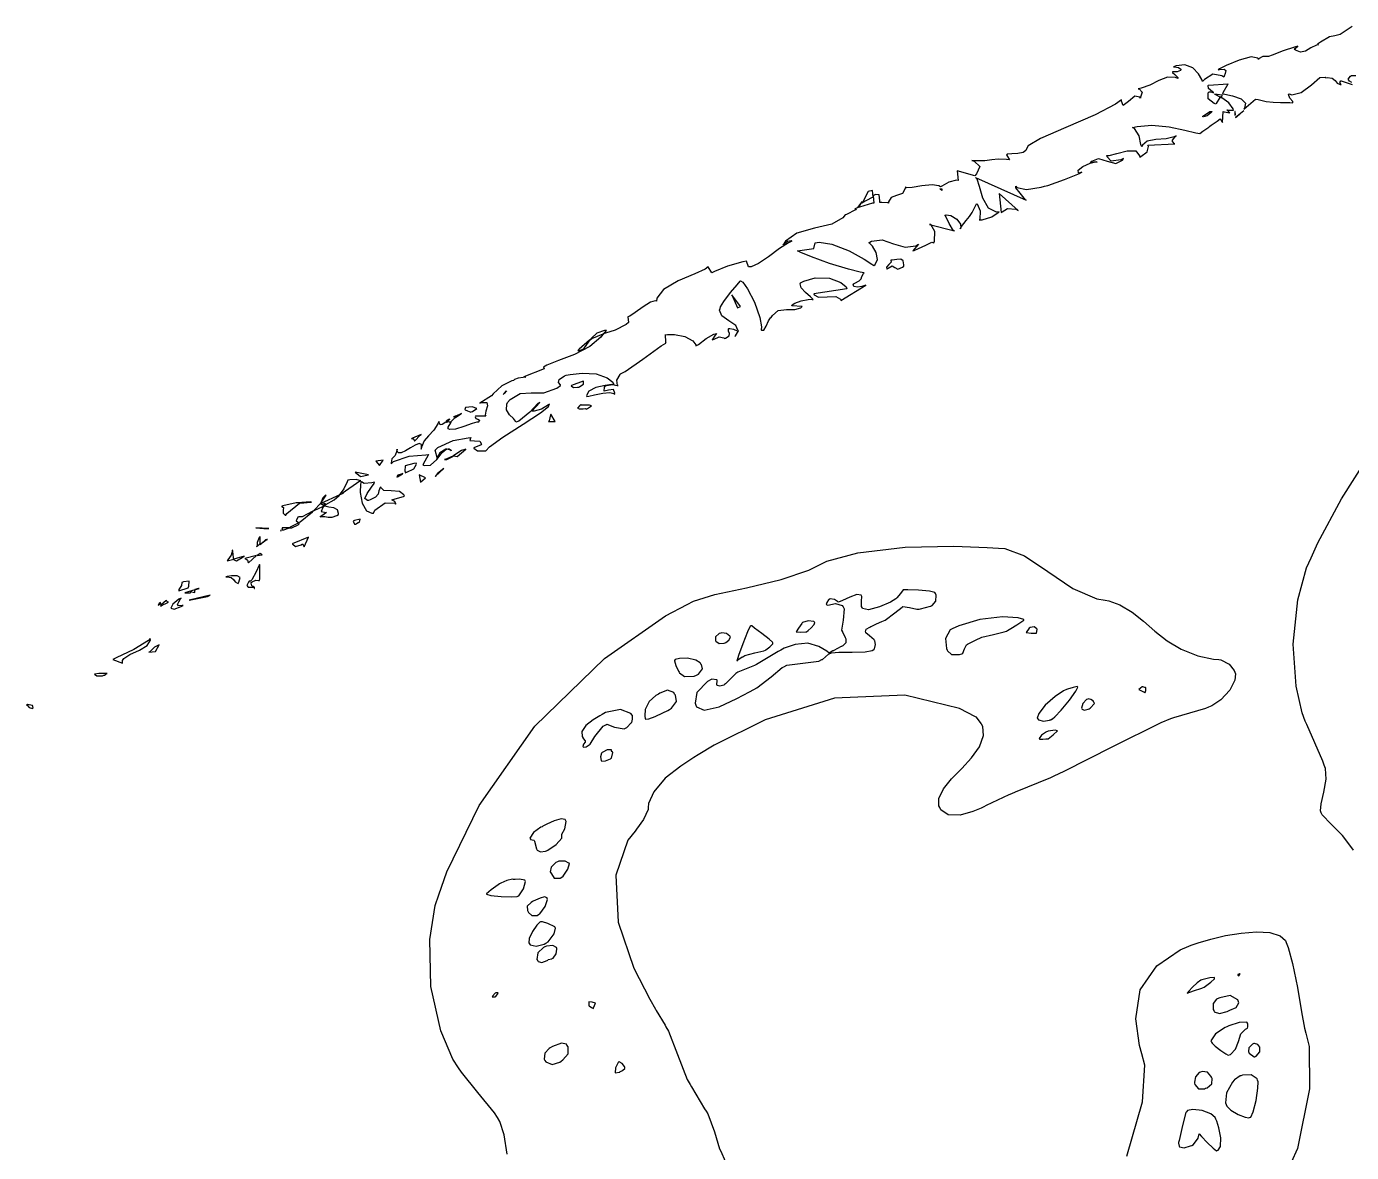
# Model space of a CAD drawing. Extents: x 51 to 306, y 22 to 311.
# Drawn here: x 51 to 114.8, y 246.1 to 300.3 of the extents above; entities that cross this region are included whole.
import ezdxf

# ---------------------------------------------------------------- set-up
doc = ezdxf.new("R2010")
doc.units = 0
doc.header["$MEASUREMENT"] = 0

msp = doc.modelspace()

# ---------------------------------------------------------------- linework, layer by layer
at = {"color": 7}
for points in [[(114.865, 300.284), (114.73, 300.181), (114.297, 299.905), (114.035, 299.835), (113.772, 299.78), (113.339, 299.533), (113.206, 299.438), (113.242, 299.402), (113.149, 299.38), (112.885, 299.256), (112.619, 299.099), (112.372, 299.041), (112.138, 299.14), (112.077, 299.192), (112.254, 299.332), (112.086, 299.288), (111.548, 299.113), (111.009, 298.9), (110.842, 298.839), (110.815, 298.848), (110.568, 298.835), (110.357, 298.733), (110.349, 298.697), (110.326, 298.753), (110.01, 298.818), (109.418, 298.662), (108.806, 298.4), (108.479, 298.239), (108.409, 298.203), (108.479, 298.221), (108.7, 298.238), (108.788, 298.159), (108.756, 298.015), (108.705, 297.893), (108.692, 297.851), (108.585, 297.913), (108.152, 297.983), (107.756, 297.736), (107.667, 297.638), (107.621, 297.732), (107.466, 298.002), (107.199, 298.297), (106.813, 298.438), (106.386, 298.391), (106.256, 298.344), (106.3, 298.336), (106.511, 298.313), (106.613, 298.224), (106.609, 298.203), (106.601, 298.169), (106.441, 298.097), (106.276, 298.097), (106.222, 298.097), (106.215, 298.074), (106.331, 297.966), (106.469, 297.827), (106.469, 297.78), (106.353, 297.823), (105.967, 297.842), (105.555, 297.692), (105.122, 297.463), (104.705, 297.309), (104.563, 297.285), (104.612, 297.282), (104.747, 297.123), (104.677, 296.881), (104.669, 296.827), (104.644, 296.875), (104.4, 296.93), (104.09, 296.674), (103.841, 296.475), (103.75, 296.688), (103.753, 296.756), (103.463, 296.539), (102.485, 296.026), (101.075, 295.425), (99.8569, 294.892), (99.2657, 294.532), (99.1665, 294.357), (99.1553, 294.316), (99.0258, 294.215), (98.7683, 294.168), (98.4705, 294.155), (98.2719, 294.134), (98.2126, 294.11), (98.3548, 293.864), (98.2197, 293.879), (97.8147, 293.894), (97.5071, 293.86), (97.1723, 293.82), (96.708, 293.82), (96.5549, 293.828), (96.6583, 293.8), (96.9299, 293.551), (96.7673, 293.186), (96.6971, 293.088), (95.8494, 293.335), (95.8854, 292.876), (95.8053, 292.886), (95.4345, 292.797), (95.0997, 292.603), (95.0376, 292.559), (94.9593, 292.618), (94.634, 292.669), (94.138, 292.613), (93.6681, 292.53), (93.406, 292.522), (93.3457, 292.559), (93.3415, 292.48), (93.2035, 292.25), (92.9252, 292.144), (92.6553, 292.053), (92.534, 291.851), (92.534, 291.783), (92.498, 291.793), (92.2073, 291.817), (92.111, 291.817), (92.1191, 291.889), (92.0792, 292.18), (91.8905, 292.199), (91.8626, 292.17), (91.845, 292.17), (91.8009, 292.146), (91.7924, 292.136), (91.8284, 291.783), (91.7568, 291.775), (91.131, 291.589), (91.0869, 291.571), (91.1035, 291.589), (91.2537, 291.827), (91.2633, 291.853), (91.2357, 291.827), (91.0332, 291.563), (91.0167, 291.535), (90.9891, 291.535), (90.9299, 291.501), (90.9105, 291.501), (90.9271, 291.501), (90.9669, 291.501), (90.9807, 291.501), (90.9451, 291.466), (90.5136, 291.228), (90.4515, 291.218), (90.3386, 291.069), (89.7985, 290.774), (88.9649, 290.575), (88.1242, 290.336), (87.5661, 289.947), (87.4529, 289.771), (87.4794, 289.807), (87.6653, 289.953), (87.8498, 289.975), (87.8777, 289.947), (87.7217, 289.877), (87.2836, 289.597), (86.7558, 289.199), (86.2693, 288.867), (85.9151, 288.72), (85.7952, 288.713), (85.689, 288.995), (85.5211, 288.951), (84.781, 288.74), (84.1456, 288.494), (84.0313, 288.432), (83.8549, 288.713), (83.7089, 288.609), (83.21, 288.385), (82.4039, 288.043), (81.697, 287.623), (81.3675, 287.205), (81.3513, 287.055), (81.2945, 287.08), (81.0659, 287.019), (80.7145, 286.792), (80.3381, 286.511), (80.071, 286.345), (79.9744, 286.315), (80.0104, 286.033), (79.8946, 285.944), (79.3694, 285.663), (78.898, 285.521), (78.8098, 285.503), (78.6776, 285.324), (78.154, 284.878), (77.403, 284.493), (76.6315, 284.209), (76.0843, 283.98), (75.9174, 283.88), (75.9534, 283.81), (74.9653, 283.421), (74.9914, 283.417), (75.0715, 283.395), (74.9434, 283.387), (74.7021, 283.352), (74.5172, 283.285), (74.4721, 283.245), (74.3839, 283.228), (73.9151, 282.981), (73.484, 282.593), (73.4138, 282.505), (72.8486, 282.152), (72.9273, 282.175), (73.1848, 282.182), (73.2137, 282.02), (73.1312, 281.766), (73.1061, 281.566), (73.1312, 281.517), (72.6362, 281.517), (72.6295, 281.496), (72.6585, 281.413), (72.759, 281.376), (72.8349, 281.339), (72.7975, 281.255), (72.7784, 281.234), (72.7012, 281.234), (72.4726, 281.165), (72.081, 281.023), (71.676, 280.907), (71.4072, 280.89), (71.3313, 280.917), (71.3313, 280.997), (71.4456, 281.208), (71.4735, 281.234), (71.4735, 281.234), (71.4735, 281.234), (71.4735, 281.234), (71.4735, 281.27), (71.4735, 281.27), (71.4456, 281.244), (71.4375, 281.234), (71.3934, 281.234), (71.2943, 281.27), (71.2611, 281.27), (71.2061, 281.23), (71.0311, 281.121), (70.9344, 281.112), (70.9027, 281.182), (70.8851, 281.252), (70.8723, 281.27), (70.8297, 281.158), (70.6356, 280.847), (70.3834, 280.586), (70.1629, 280.333), (70.0416, 280.034), (70.0264, 279.929), (70.0387, 279.983), (70.0345, 280.154), (69.9287, 280.202), (69.741, 280.132), (69.5096, 279.995), (69.2697, 279.852), (69.0591, 279.756), (68.9102, 279.764), (68.859, 279.889), (68.8619, 279.929), (68.8439, 279.852), (68.7627, 279.626), (68.6816, 279.538), (68.6181, 279.469), (68.5835, 279.286), (68.5793, 279.224), (68.694, 279.339), (69.4517, 279.6), (70.2469, 279.666), (70.3792, 279.683), (70.0966, 279.188), (70.0966, 279.188), (70.1696, 279.148), (70.473, 279.171), (70.776, 279.44), (71.0392, 279.769), (71.2322, 279.929), (71.2971, 279.929), (71.2047, 279.929), (70.9291, 279.754), (70.7842, 279.506), (70.8021, 279.47), (70.696, 279.893), (70.8283, 280.017), (71.5603, 280.354), (72.2933, 280.476), (72.4256, 280.494), (72.4006, 280.471), (72.3731, 280.351), (72.5921, 280.345), (72.8514, 280.326), (72.9297, 280.179), (72.9188, 280.142), (72.566, 279.999), (72.5593, 279.979), (72.7287, 279.85), (73.0306, 279.859), (73.1312, 279.859), (73.3157, 280.045), (73.9567, 280.515), (74.9293, 281.134), (75.77, 281.681), (76.1559, 281.994), (76.2, 282.116), (76.164, 282.064), (75.8155, 281.861), (75.4683, 281.763), (75.354, 281.763), (75.741, 282.186), (75.6433, 282.134), (75.2521, 281.711), (74.7353, 281.288), (74.5765, 281.234), (74.5698, 281.284), (74.4664, 281.419), (74.2777, 281.593), (74.1398, 281.825), (74.1549, 282.105), (74.1895, 282.186), (74.3095, 282.323), (74.7931, 282.622), (75.3262, 282.647), (75.9245, 282.644), (76.5514, 282.876), (76.7292, 282.998), (76.7306, 282.998), (76.7373, 283.037), (76.6452, 283.14), (76.6643, 283.297), (76.9193, 283.46), (77.0117, 283.493), (77.1977, 283.537), (77.7766, 283.6), (78.449, 283.559), (78.9753, 283.378), (79.2508, 283.162), (79.3048, 283.068), (79.2014, 283.053), (78.8913, 283.005), (78.4394, 282.902), (78.0934, 282.732), (77.9847, 282.525), (77.9999, 282.469), (78.0934, 282.484), (78.3759, 282.546), (78.7742, 282.629), (79.1185, 282.659), (79.3062, 282.615), (79.339, 282.575), (79.3503, 282.63), (79.2826, 282.815), (79.0444, 282.769), (78.8377, 282.725), (78.8554, 282.913), (78.8818, 282.964), (78.952, 282.999), (79.2371, 283.048), (79.4713, 283.008), (79.5154, 282.998), (79.4854, 283.006), (79.4494, 283.254), (79.6121, 283.529), (79.6216, 283.563), (79.8421, 283.679), (80.7021, 284.264), (81.5785, 284.904), (81.8085, 285.044), (81.8085, 285.142), (81.7908, 285.407), (81.7742, 285.433), (81.8829, 285.462), (82.2332, 285.461), (82.7264, 285.355), (83.1137, 285.156), (83.2612, 284.963), (83.2556, 284.904), (83.3878, 284.974), (83.7487, 285.271), (84.1128, 285.478), (84.2437, 285.503), (84.1911, 285.428), (84.0412, 285.193), (84.1333, 285.235), (84.3774, 285.35), (84.5979, 285.302), (84.6307, 285.257), (84.6889, 285.283), (84.8526, 285.393), (84.8692, 285.503), (84.8198, 285.613), (84.8251, 285.724), (84.8431, 285.75), (84.8981, 285.75), (85.0678, 285.72), (85.248, 285.636), (85.266, 285.61), (85.284, 285.669), (85.174, 285.895), (84.8431, 286.117), (84.5111, 286.359), (84.4007, 286.628), (84.4201, 286.702), (84.4462, 286.79), (84.6088, 287.051), (84.9256, 287.479), (85.2371, 287.854), (85.3902, 288.026), (85.4082, 288.043), (85.5126, 287.982), (85.7497, 287.66), (86.0859, 287.008), (86.33, 286.283), (86.4112, 285.827), (86.3946, 285.68), (86.4087, 285.663), (86.5216, 285.67), (86.6415, 285.86), (86.7615, 286.111), (86.8468, 286.254), (86.8895, 286.279), (86.9431, 286.377), (87.2243, 286.606), (87.6155, 286.664), (88.0152, 286.662), (88.3049, 286.748), (88.3708, 286.808), (87.8777, 286.844), (87.8858, 286.88), (88.0262, 286.963), (88.3348, 287.079), (88.67, 287.146), (88.8559, 287.153), (88.9, 287.125), (88.8905, 287.161), (88.7705, 287.273), (88.5335, 287.479), (88.3281, 287.711), (88.2784, 287.896), (88.3006, 287.937), (88.4548, 288.031), (88.9991, 288.181), (89.6881, 288.167), (90.2395, 287.967), (90.4946, 287.747), (90.5235, 287.654), (88.936, 287.408), (88.9483, 287.36), (89.1632, 287.26), (89.5738, 287.277), (89.9915, 287.28), (90.2215, 287.152), (90.2409, 287.091), (91.4396, 287.831), (91.3956, 287.814), (91.2566, 287.773), (91.0332, 287.734), (90.8636, 287.763), (90.8293, 287.875), (90.8403, 287.903), (90.9119, 287.934), (91.1214, 288.046), (91.2096, 288.141), (91.2467, 288.25), (91.3335, 288.392), (91.3694, 288.432), (91.1765, 288.465), (90.6046, 288.608), (89.698, 288.882), (88.8242, 289.197), (88.3186, 289.406), (88.1585, 289.49), (88.936, 289.595), (89.0062, 289.877), (89.1992, 289.905), (89.8081, 289.801), (90.642, 289.477), (91.3613, 289.08), (91.7303, 288.846), (91.8284, 288.785), (91.8916, 288.829), (92.0076, 289.075), (91.9427, 289.41), (91.7582, 289.706), (91.6259, 289.851), (91.5818, 289.877), (91.718, 289.953), (92.2239, 290.011), (92.7806, 289.829), (93.3358, 289.654), (93.8431, 289.727), (93.9793, 289.807), (93.6985, 289.49), (93.7687, 289.5), (93.9807, 289.591), (94.3282, 289.763), (94.6146, 289.897), (94.7208, 289.877), (94.7208, 289.877), (94.7469, 289.949), (94.7593, 290.412), (94.579, 290.751), (94.5085, 290.759), (95.709, 290.442), (95.6649, 290.452), (95.4525, 290.799), (95.2761, 291.166), (95.25, 291.182), (95.3079, 291.211), (95.5393, 291.188), (95.819, 291.011), (95.9982, 290.762), (96.0176, 290.581), (95.9915, 290.548), (96.0575, 290.649), (96.2713, 290.94), (96.4311, 291.136), (96.5659, 291.338), (96.7204, 291.644), (96.7673, 291.747), (96.799, 291.753), (96.956, 291.414), (96.9338, 290.999), (96.9077, 290.971), (97.04, 290.981), (97.5155, 291.126), (97.8158, 291.324), (97.8599, 291.358), (97.7374, 291.349), (97.3557, 291.534), (97.0841, 292.017), (96.9176, 292.585), (96.8029, 292.931), (96.7313, 293.018), (99.1665, 291.924), (99.1387, 291.942), (98.8783, 292.258), (98.6716, 292.511), (98.6716, 292.593), (98.7157, 292.533), (99.187, 292.435), (99.8883, 292.549), (100.048, 292.593), (100.207, 292.637), (101.013, 292.916), (101.731, 293.212), (101.847, 293.265), (101.706, 293.229), (101.687, 293.236), (101.669, 293.362), (101.895, 293.547), (102.246, 293.706), (102.504, 293.766), (102.588, 293.758), (102.561, 293.776), (102.304, 293.741), (102.27, 293.723), (102.324, 293.803), (102.646, 293.936), (103.063, 293.803), (103.48, 293.683), (103.802, 293.847), (103.857, 293.934), (103.726, 293.87), (103.266, 293.807), (103.063, 294.014), (103.047, 294.076), (103.167, 294.076), (103.527, 294.164), (104.038, 294.301), (104.45, 294.299), (104.63, 294.054), (104.635, 293.97), (104.695, 294.032), (104.986, 294.244), (105.053, 294.512), (105.022, 294.569), (106.327, 294.64), (106.3, 294.65), (106.203, 294.782), (106.335, 294.994), (106.398, 295.028), (106.291, 294.966), (105.909, 294.877), (105.409, 294.844), (104.987, 294.771), (104.764, 294.579), (104.739, 294.499), (104.695, 294.597), (104.615, 295.024), (104.386, 295.367), (104.282, 295.415), (104.509, 295.471), (105.219, 295.531), (106.048, 295.461), (106.806, 295.298), (107.345, 295.169), (107.527, 295.135), (107.527, 295.135), (107.68, 295.245), (107.958, 295.443), (108.02, 295.487), (108.081, 295.531), (108.359, 295.73), (108.515, 295.84), (108.515, 295.84), (108.62, 295.664), (108.656, 296.193), (108.7, 296.175), (108.972, 296.121), (108.972, 296.121), (108.972, 296.121), (108.858, 296.255), (108.832, 296.263), (108.911, 296.263), (109.088, 296.263), (109.149, 296.263), (109.139, 296.325), (108.924, 296.607), (108.585, 296.854), (108.515, 296.898), (108.497, 296.872), (108.319, 296.572), (108.303, 296.546), (108.223, 296.581), (107.932, 296.806), (107.936, 297.097), (107.986, 297.145), (108.038, 297.145), (108.157, 297.109), (108.197, 297.109), (108.143, 297.145), (107.954, 297.299), (107.929, 297.443), (107.95, 297.462), (108.902, 297.532), (108.884, 297.506), (108.646, 297.093), (108.62, 297.039), (108.74, 297.019), (109.102, 296.944), (109.514, 296.8), (109.736, 296.592), (109.689, 296.353), (109.644, 296.297), (110.207, 296.792), (110.337, 296.763), (110.731, 296.68), (111.067, 296.638), (111.423, 296.628), (111.861, 296.621), (112.007, 296.616), (112.007, 296.67), (111.865, 296.828), (111.809, 297.011), (111.831, 297.039), (111.957, 296.998), (112.418, 297.101), (112.911, 297.48), (113.304, 297.833), (113.566, 297.853), (113.594, 297.815), (113.67, 297.825), (113.907, 297.796), (114.044, 297.684), (114.14, 297.559), (114.286, 297.498), (114.336, 297.498), (114.326, 297.507), (114.282, 297.586), (114.317, 297.669), (114.336, 297.674), (114.865, 297.498)], [(114.858, 297.594), (114.741, 297.658), (114.675, 297.746), (114.784, 297.888), (114.829, 297.921), (115.05, 297.93)], [(114.927, 260.635), (114.512, 261.196), (114.406, 261.338), (113.853, 261.881), (113.426, 262.334), (113.382, 262.431), (113.346, 262.529), (113.374, 262.869), (113.505, 263.42), (113.61, 264.049), (113.578, 264.567), (113.524, 264.724), (113.453, 264.918), (112.677, 266.674), (112.606, 266.84), (112.452, 267.246), (112.174, 268.531), (112.033, 270.55), (112.248, 272.681), (112.668, 274.23), (112.889, 274.708), (113.22, 275.431), (114.347, 277.54), (116.057, 280.227)], [(74.1578, 245.997), (74.0198, 246.925), (73.8117, 247.573), (73.6946, 247.756), (73.5528, 247.977), (72.7604, 248.969), (71.9667, 249.944), (71.8263, 250.155), (71.5518, 250.562), (70.9662, 251.937), (70.4896, 254.066), (70.4413, 256.322), (70.6974, 257.963), (70.8723, 258.48), (71.2569, 259.589), (72.8197, 262.777), (75.5026, 266.604), (78.8596, 269.861), (81.7866, 271.905), (82.8326, 272.451), (83.1441, 272.613), (84.165, 272.937), (85.6933, 273.266), (87.3608, 273.656), (88.6933, 274.115), (89.1124, 274.321), (89.5657, 274.541), (91.0579, 274.939), (93.3358, 275.22), (95.6786, 275.263), (97.2894, 275.204), (97.8256, 275.167), (98.1424, 275.149), (99.0808, 274.796), (100.201, 274.046), (101.421, 273.232), (102.574, 272.738), (102.975, 272.661), (103.154, 272.628), (103.675, 272.438), (104.276, 272.087), (104.823, 271.653), (105.365, 271.181), (105.95, 270.716), (106.626, 270.301), (107.442, 269.983), (108.191, 269.825), (108.443, 269.805), (108.549, 269.788), (108.937, 269.584), (109.185, 269.276), (109.221, 269.205), (109.221, 269.205), (109.255, 269.123), (109.219, 268.812), (108.982, 268.332), (108.545, 267.866), (108.108, 267.575), (107.95, 267.512), (107.8, 267.451), (106.265, 267.001), (106.116, 266.947), (105.647, 266.754), (103.324, 265.611), (100.981, 264.415), (100.506, 264.195), (100.338, 264.116), (98.6275, 263.42), (98.461, 263.349), (98.3368, 263.296), (97.2344, 262.775), (97.1201, 262.713), (96.9931, 262.65), (96.6004, 262.485), (95.9817, 262.312), (95.4031, 262.333), (95.0542, 262.57), (95.0034, 262.679), (94.9565, 262.771), (94.9551, 263.116), (95.1784, 263.576), (95.5767, 264.057), (96.0603, 264.557), (96.5383, 265.075), (96.9176, 265.606), (97.1063, 266.149), (97.0703, 266.579), (97.0139, 266.7), (96.9959, 266.736), (96.7659, 267.036), (96.7313, 267.053), (95.9499, 267.45), (93.3263, 268.092), (89.9266, 267.948), (86.5861, 266.9), (84.1375, 265.689), (83.3617, 265.219), (83.1508, 265.088), (82.5253, 264.679), (81.7785, 264.094), (81.2229, 263.438), (80.9805, 262.873), (80.9625, 262.679), (80.953, 262.591), (80.7364, 262.114), (80.3973, 261.637), (80.3271, 261.549), (79.9814, 261.109), (79.4053, 259.427), (79.5115, 257.158), (80.2721, 254.943), (81.0299, 253.454), (81.3153, 252.978), (81.3499, 252.916), (81.7728, 252.202), (81.8085, 252.13), (81.9312, 251.919), (82.3641, 250.79), (82.8312, 249.592), (82.973, 249.344), (83.0432, 249.229), (83.6785, 248.179), (83.7487, 248.073), (83.8369, 247.933), (84.1541, 247.064), (84.4007, 246.248), (84.4543, 246.133), (84.6737, 245.652)], [(104.02, 245.896), (104.775, 248.513), (104.885, 250.285), (104.739, 250.825), (104.626, 251.234), (104.447, 252.504), (104.651, 253.908), (105.464, 255.066), (106.589, 255.833), (106.998, 256.01), (107.107, 256.057), (107.444, 256.173), (108.058, 256.351), (108.773, 256.516), (109.528, 256.642), (110.26, 256.699), (110.906, 256.661), (111.403, 256.5), (111.653, 256.279), (111.69, 256.187), (111.792, 255.946), (112.001, 255.181), (112.232, 254.014), (112.427, 252.84), (112.575, 252.067), (112.642, 251.813), (112.795, 251.174), (112.816, 249.146), (112.24, 246.271), (111.009, 243.572)]]:
    msp.add_lwpolyline(points, dxfattribs=at)
for points in [[(108.549, 296.863), (108.558, 296.872), (108.61, 296.96), (108.62, 296.969), (108.584, 296.978), (108.259, 297.031), (108.233, 297.039), (108.259, 297.031), (108.522, 296.881), (108.549, 296.863)], [(108.126, 296.193), (108.082, 296.149), (107.884, 295.976), (107.702, 295.928), (107.667, 295.945), (107.702, 295.989), (108.02, 296.193), (108.126, 296.193)], [(109.221, 296.017), (109.243, 296.038), (109.226, 296.193), (109.221, 296.193), (109.221, 296.149), (109.221, 296.049), (109.221, 296.017)], [(109.644, 296.227), (109.255, 295.91), (109.307, 295.938), (109.626, 296.201), (109.644, 296.227)], [(91.7582, 292.383), (91.7582, 292.383), (91.5624, 292.334), (91.3158, 291.881), (91.2633, 291.783), (91.2894, 291.819), (91.7303, 292.056), (91.7924, 292.064), (91.7582, 292.383)], [(95.1096, 292.383), (95.0997, 292.392), (95.0267, 292.453), (95.0034, 292.453), (95.0225, 292.464), (95.0958, 292.471), (95.0997, 292.401), (95.1096, 292.383)], [(98.7778, 291.43), (97.8599, 292.24), (97.966, 291.324), (98.0101, 291.368), (98.2652, 291.522), (98.6635, 291.483), (98.7778, 291.43)], [(92.6401, 289.031), (92.6525, 289.027), (92.6705, 288.946), (92.5505, 288.82), (92.4306, 288.695), (92.45, 288.613), (92.4638, 288.608), (92.516, 288.658), (92.7185, 288.76), (92.8412, 288.678), (92.9778, 288.598), (93.2106, 288.697), (93.2737, 288.749), (93.2737, 288.814), (93.2381, 289.006), (93.1277, 289.089), (92.9308, 289.071), (92.7118, 289.036), (92.6401, 289.031)], [(85.4082, 286.808), (84.9835, 287.373), (85.266, 286.738), (85.4082, 286.808)], [(78.1763, 285.221), (78.2366, 285.257), (78.7922, 285.487), (78.8458, 285.503), (78.8539, 285.513), (78.9421, 285.627), (78.952, 285.644), (78.8539, 285.654), (78.4835, 285.525), (78.2204, 285.274), (78.1763, 285.221)], [(85.302, 285.644), (85.2921, 285.627), (85.1517, 285.389), (85.1256, 285.361), (85.1697, 285.389), (85.3101, 285.627), (85.302, 285.644)], [(77.5751, 284.692), (77.6069, 284.666), (77.8619, 284.772), (78.1142, 285.142), (78.1763, 285.221), (78.1322, 285.186), (77.6277, 284.754), (77.5751, 284.692)], [(81.8444, 285.08), (81.8444, 285.08), (81.8444, 285.08), (81.8444, 285.08)], [(73.9771, 282.575), (74.0184, 282.616), (74.1355, 282.747), (74.0145, 282.619), (73.9771, 282.575)], [(77.8235, 283.21), (77.2583, 282.998), (77.2541, 282.984), (77.3546, 282.911), (77.5462, 282.928), (77.6111, 282.928), (77.6633, 282.946), (77.8358, 283.07), (77.8411, 283.199), (77.8235, 283.21)], [(71.6841, 281.517), (71.6661, 281.526), (71.5779, 281.491), (71.6594, 281.506), (71.6841, 281.517)], [(71.6841, 281.517), (71.6841, 281.517), (71.658, 281.456), (71.6499, 281.446), (71.676, 281.464), (71.9307, 281.641), (71.9667, 281.657), (71.9307, 281.641), (71.6926, 281.526), (71.6841, 281.517)], [(72.1431, 281.833), (72.1431, 281.833), (72.2574, 281.781), (72.4158, 281.718), (72.4256, 281.729), (72.5001, 281.754), (72.7026, 281.894), (72.4821, 281.967), (72.1625, 281.947), (72.1335, 281.839), (72.1431, 281.833)], [(76.164, 281.27), (76.4826, 281.27), (76.2702, 281.623), (76.2607, 281.588), (76.1905, 281.306), (76.164, 281.27)], [(77.7173, 282.082), (77.6732, 282.046), (77.5614, 281.911), (77.6414, 281.871), (77.8207, 281.883), (77.9378, 281.887), (77.9639, 281.869), (78.0302, 281.901), (78.2214, 282.023), (78.1308, 282.055), (77.8937, 282.049), (77.7434, 282.055), (77.7173, 282.082)], [(71.2611, 281.234), (71.2692, 281.244), (71.392, 281.358), (71.4015, 281.376), (71.355, 281.361), (71.2251, 281.292), (71.2474, 281.241), (71.2611, 281.234)], [(71.6499, 281.446), (71.6319, 281.43), (71.4541, 281.252), (71.4375, 281.234), (71.4636, 281.262), (71.64, 281.438), (71.6499, 281.446)], [(69.6034, 280.458), (69.6034, 280.458), (69.5674, 280.432), (69.5674, 280.422), (69.6034, 280.458)], [(69.7096, 280.318), (69.7258, 280.344), (69.9728, 280.609), (70.0264, 280.635), (69.6034, 280.458), (69.6115, 280.463), (69.668, 280.416), (69.6997, 280.327), (69.7096, 280.318)], [(71.5779, 279.612), (71.5423, 279.604), (71.181, 279.446), (71.1549, 279.436), (71.2597, 279.436), (71.5423, 279.586), (71.5779, 279.612)], [(71.4735, 279.859), (71.4636, 279.877), (71.3645, 279.929), (71.3313, 279.929), (71.3659, 279.929), (71.4636, 279.877), (71.4735, 279.859)], [(71.5779, 279.612), (71.5959, 279.622), (71.7543, 279.589), (71.7543, 279.576), (72.179, 279.929), (72.1776, 279.933), (71.9709, 279.877), (71.6485, 279.656), (71.5779, 279.612)], [(68.1923, 279.4), (67.8395, 279.364), (68.0159, 279.153), (68.1923, 279.4)], [(69.2848, 278.835), (69.2506, 278.801), (69.3289, 278.836), (69.6736, 278.991), (69.7988, 279.213), (69.7798, 279.26), (69.6736, 279.242), (69.2549, 279.127), (69.2436, 278.871), (69.2848, 278.835)], [(70.696, 278.624), (71.1207, 279.011), (70.8021, 278.765), (70.696, 278.624)], [(66.216, 277.813), (67.0638, 278.412), (67.0458, 278.43), (66.8997, 278.483), (66.5949, 278.466), (66.4986, 278.448), (66.4626, 278.36), (66.3004, 278.029), (66.1197, 277.786), (66.0756, 277.742), (66.2862, 277.813), (66.216, 277.813)], [(67.4867, 278.694), (66.8514, 278.835), (67.098, 278.624), (67.4867, 278.694)], [(67.098, 278.448), (67.0638, 278.412), (67.098, 278.378), (67.098, 278.378), (67.098, 278.431), (67.098, 278.448)], [(67.7333, 276.86), (67.794, 276.993), (68.2886, 277.351), (68.7476, 277.337), (68.7917, 277.283), (68.804, 277.3), (68.7557, 277.416), (68.6234, 277.478), (68.6153, 277.496), (69.2146, 277.672), (69.1956, 277.739), (68.9737, 277.893), (68.5835, 277.928), (68.2265, 277.949), (68.0819, 278.088), (68.0861, 278.129), (68.0544, 278.084), (67.9909, 277.927), (67.9443, 277.768), (67.8173, 277.625), (67.5721, 277.493), (67.4867, 277.46), (67.4441, 277.457), (67.3118, 277.554), (67.4151, 277.808), (67.6243, 278.11), (67.7513, 278.289), (67.7693, 278.342), (67.6508, 278.311), (67.2786, 278.281), (67.1505, 278.36), (67.134, 278.378), (67.1065, 278.249), (67.0927, 277.848), (67.1809, 277.341), (67.3957, 276.975), (67.6533, 276.85), (67.7333, 276.86)], [(68.8619, 278.588), (68.8785, 278.606), (69.1169, 278.748), (69.1444, 278.765), (69.1003, 278.748), (68.8964, 278.69), (68.8538, 278.597), (68.8619, 278.588)], [(69.9904, 278.342), (70.2388, 278.554), (69.9202, 278.694), (69.9904, 278.342)], [(65.1577, 276.684), (65.2103, 276.699), (65.3838, 276.702), (65.5451, 276.658), (65.7324, 276.655), (65.968, 276.747), (66.0396, 276.79), (66.0481, 276.844), (65.9984, 277.015), (65.8192, 277.107), (65.5726, 277.147), (65.3881, 277.187), (65.3341, 277.213), (65.4389, 277.267), (65.8276, 277.491), (66.0742, 277.698), (66.1098, 277.742), (65.1937, 277.319), (65.2279, 277.283), (65.2544, 277.293), (65.4004, 277.341), (65.3577, 277.238), (65.3341, 277.213), (65.3246, 277.223), (65.2364, 277.275), (65.2279, 277.283), (65.2279, 277.283), (65.2018, 277.283), (65.1937, 277.283), (65.1937, 277.283), (65.1895, 277.312), (65.1937, 277.319), (65.1937, 277.319), (65.1937, 277.345), (65.1937, 277.354), (65.1662, 277.319), (64.8751, 276.993), (64.8409, 276.967), (64.8751, 276.984), (65.29, 277.169), (65.3341, 277.177), (65.2872, 277.132), (65.2018, 276.941), (65.3644, 276.904), (65.4678, 276.881), (65.2378, 276.728), (65.1577, 276.684)], [(65.1937, 277.354), (65.2198, 277.381), (65.4223, 277.68), (65.4403, 277.706), (65.4142, 277.715), (65.29, 277.598), (65.2018, 277.39), (65.1937, 277.354)], [(63.5, 276.754), (63.5522, 276.842), (64.1696, 277.337), (64.2415, 277.354), (64.0031, 277.354), (63.3663, 277.213), (63.2876, 277.177), (63.3113, 277.177), (63.3857, 277.122), (63.3801, 276.993), (63.3815, 276.85), (63.4654, 276.762), (63.5, 276.754)], [(64.2415, 277.354), (64.364, 277.354), (64.6987, 277.381), (64.7347, 277.39), (64.6811, 277.399), (64.2758, 277.363), (64.2415, 277.354)], [(64.1354, 276.401), (64.0913, 276.375), (63.711, 276.173), (63.6764, 276.155), (63.7907, 276.155), (64.0994, 276.287), (64.1354, 276.331), (64.1421, 276.335), (64.1435, 276.393), (64.1354, 276.401)], [(64.1354, 276.684), (64.0898, 276.656), (64.0031, 276.491), (64.1174, 276.411), (64.1354, 276.401), (64.196, 276.437), (64.7869, 276.914), (64.8409, 276.967), (64.7788, 276.932), (64.2952, 276.684), (64.1354, 276.684)], [(66.7452, 276.472), (66.8154, 276.331), (66.868, 276.331), (66.9879, 276.401), (67.0278, 276.401), (67.0553, 276.426), (67.0842, 276.57), (66.8154, 276.508), (66.7452, 276.472)], [(62.6883, 276.119), (62.0529, 276.155), (62.4417, 276.119), (62.6883, 276.119)], [(62.1249, 275.273), (62.1411, 275.282), (62.2558, 275.371), (62.2653, 275.379), (62.2653, 275.732), (62.2212, 275.679), (62.1288, 275.449), (62.1249, 275.317), (62.1249, 275.273)], [(63.2876, 276.013), (63.2534, 276.013), (63.2576, 276.009), (63.2876, 276.013), (63.2876, 276.013)], [(63.2876, 276.119), (63.2876, 276.119), (63.2876, 276.119), (63.2876, 276.119), (63.2876, 276.119), (63.2876, 276.119), (63.2876, 276.119)], [(63.6764, 276.155), (63.5882, 276.155), (63.3899, 276.155), (63.3236, 276.155), (63.3236, 276.129), (63.3236, 276.069), (63.3236, 276.049), (63.4118, 276.049), (63.6404, 276.138), (63.6764, 276.155)], [(60.9946, 274.638), (60.985, 274.673), (60.9727, 274.894), (60.941, 275.08), (60.9244, 275.096), (60.941, 275.062), (60.8665, 274.832), (60.7039, 274.603), (60.6778, 274.567), (60.9946, 274.638)], [(62.1249, 275.273), (62.1249, 275.273), (62.0889, 275.247), (62.0889, 275.237), (62.0889, 275.237), (62.1249, 275.264), (62.1249, 275.273)], [(62.6181, 275.59), (62.6085, 275.582), (62.3094, 275.379), (62.2653, 275.343), (62.3175, 275.379), (62.5422, 275.59), (62.6181, 275.59)], [(64.3117, 275.379), (64.3819, 275.237), (64.5943, 275.696), (63.8168, 275.379), (63.8433, 275.361), (63.9713, 275.247), (64.2426, 275.325), (64.3117, 275.379)], [(61.4895, 274.778), (60.9946, 274.638), (61.003, 274.611), (61.123, 274.563), (61.4066, 274.713), (61.4895, 274.778)], [(61.7001, 274.461), (62.0889, 274.814), (61.5237, 274.673), (61.5583, 274.673), (61.6645, 274.595), (61.6906, 274.479), (61.7001, 274.461)], [(62.2653, 274.92), (62.1249, 274.814), (62.3715, 274.85), (62.2653, 274.92)], [(61.2069, 273.473), (61.2429, 273.535), (61.2965, 273.751), (61.1572, 273.844), (60.894, 273.831), (60.6792, 273.798), (60.6076, 273.792), (60.6707, 273.797), (60.8693, 273.763), (60.985, 273.659), (61.0623, 273.543), (61.1685, 273.479), (61.2069, 273.473)], [(61.8063, 273.579), (61.7361, 273.579), (61.7015, 273.534), (61.6299, 273.371), (61.6864, 273.293), (61.83, 273.287), (61.9442, 273.297), (61.9827, 273.297), (61.9732, 273.315), (61.8589, 273.351), (61.8271, 273.48), (61.8423, 273.509), (61.8836, 273.552), (62.0628, 273.629), (62.1866, 273.615), (62.2293, 273.615), (62.2473, 273.695), (62.2473, 274.33), (62.2293, 274.391), (62.2198, 274.356), (62.0832, 274.038), (61.8589, 273.651), (61.8063, 273.579)], [(58.8077, 273.262), (58.8328, 273.338), (58.8479, 273.585), (58.5692, 273.549), (58.4909, 273.509), (58.4909, 273.509), (58.4853, 273.368), (58.3487, 273.182), (58.3487, 273.12), (58.8077, 273.262)], [(59.1263, 273.156), (59.3369, 273.226), (59.2928, 273.236), (59.1263, 273.177), (59.1263, 273.156)], [(61.9827, 273.226), (61.9898, 273.232), (61.9841, 273.297), (61.9827, 273.297), (61.9827, 273.297), (61.9827, 273.244), (61.9827, 273.226)], [(57.4668, 272.485), (57.4738, 272.501), (57.471, 272.561), (57.4008, 272.5), (57.3624, 272.431), (57.4435, 272.469), (57.4668, 272.485)], [(57.7494, 272.661), (57.7219, 272.635), (57.5109, 272.46), (57.5028, 272.451), (57.5028, 272.434), (57.4753, 272.39), (57.4668, 272.38), (57.5469, 272.423), (57.7935, 272.544), (57.8598, 272.574), (57.7991, 272.579), (57.7494, 272.641), (57.7494, 272.661)], [(58.5611, 272.415), (58.5047, 272.402), (58.3311, 272.391), (58.2828, 272.459), (58.3477, 272.594), (58.4288, 272.723), (58.4549, 272.767), (58.3516, 272.707), (58.069, 272.475), (57.9646, 272.274), (58.1325, 272.233), (58.4606, 272.358), (58.5611, 272.415)], [(58.9139, 273.086), (58.9608, 273.062), (59.1249, 273.028), (59.1263, 273.124), (59.1263, 273.156), (58.6313, 273.014), (58.699, 273.014), (58.9044, 273.012), (58.9209, 273.079), (58.9139, 273.086)], [(59.7256, 272.838), (59.866, 272.91), (58.8437, 272.661), (59.7256, 272.838)], [(94.5804, 272.38), (94.6326, 272.407), (94.8171, 272.615), (94.8256, 272.91), (94.791, 272.98), (94.7649, 273.032), (94.5032, 273.097), (93.9754, 273.148), (93.4667, 273.159), (93.2395, 273.156), (93.2395, 273.156), (93.2395, 273.156), (93.1072, 272.989), (92.939, 272.785), (92.921, 272.767), (92.8853, 272.723), (92.6275, 272.572), (92.1053, 272.34), (91.5762, 272.208), (91.2883, 272.258), (91.2633, 272.308), (91.2357, 272.362), (91.2315, 272.619), (91.2453, 272.839), (91.229, 272.874), (91.211, 272.91), (91.011, 272.94), (90.6639, 272.813), (90.3153, 272.646), (90.1333, 272.574), (90.0987, 272.591), (90.0811, 272.601), (89.9266, 272.699), (89.7199, 272.725), (89.6758, 272.697), (89.6482, 272.689), (89.5657, 272.561), (89.5354, 272.451), (89.5354, 272.451), (89.6137, 272.425), (89.9806, 272.504), (90.3083, 272.415), (90.3471, 272.344), (90.3993, 272.248), (90.3552, 271.705), (90.2751, 271.216), (90.3111, 271.146), (90.3192, 271.128), (90.442, 270.881), (90.4515, 270.863), (90.478, 270.811), (90.4819, 270.612), (90.3277, 270.466), (90.2751, 270.44), (90.249, 270.432), (89.9047, 270.246), (89.8881, 270.228), (89.8606, 270.22), (89.6758, 270.122), (89.6758, 270.122), (89.5629, 270.215), (89.1826, 270.443), (88.6435, 270.59), (88.0389, 270.539), (87.5111, 270.352), (87.3485, 270.264), (87.2243, 270.202), (86.1741, 269.576), (86.0778, 269.522), (85.9977, 269.488), (85.284, 269.197), (85.2318, 269.169), (85.1778, 269.143), (84.9175, 268.887), (84.6748, 268.632), (84.6307, 268.604), (84.5951, 268.578), (84.4144, 268.522), (84.2864, 268.554), (84.2779, 268.57), (84.2684, 268.588), (84.2864, 268.8), (84.2779, 268.817), (84.2684, 268.835), (84.0232, 268.862), (83.9971, 268.853), (83.8207, 268.756), (83.3078, 268.223), (83.2196, 267.706), (83.2556, 267.618), (83.2859, 267.532), (83.6553, 267.377), (84.3703, 267.538), (85.2248, 267.925), (85.8379, 268.249), (86.0418, 268.358), (86.1921, 268.438), (86.8839, 268.971), (87.4173, 269.417), (87.4889, 269.452), (87.6378, 269.532), (88.4054, 269.628), (89.1727, 269.726), (89.323, 269.805), (89.3491, 269.814), (89.6482, 270.069), (89.6758, 270.087), (89.7805, 270.131), (90.1404, 270.16), (90.7782, 270.167), (91.4026, 270.187), (91.743, 270.24), (91.8284, 270.298), (91.8626, 270.325), (91.911, 270.536), (91.8711, 270.713), (91.8626, 270.721), (91.8365, 270.757), (91.6245, 270.943), (91.4481, 271.093), (91.4396, 271.11), (91.4245, 271.139), (91.4576, 271.264), (91.6326, 271.366), (91.6862, 271.392), (91.7388, 271.42), (91.9593, 271.52), (92.2154, 271.64), (92.2874, 271.675), (92.3657, 271.711), (92.837, 272.05), (93.1855, 272.336), (93.2035, 272.344), (93.2201, 272.354), (93.5426, 272.306), (93.8967, 272.238), (94.0153, 272.238), (94.0675, 272.248), (94.5526, 272.372), (94.5804, 272.38)], [(85.2318, 269.735), (85.2318, 269.735), (85.3324, 269.828), (85.4865, 269.937), (85.5126, 269.945), (85.6093, 269.999), (86.0986, 270.131), (86.5353, 270.229), (86.6069, 270.264), (86.6331, 270.273), (86.8218, 270.414), (86.9597, 270.567), (86.9597, 270.617), (86.9502, 270.643), (86.7833, 270.787), (86.4306, 271.061), (86.0764, 271.315), (85.9441, 271.427), (85.9014, 271.427), (85.8654, 271.418), (85.7373, 271.148), (85.5126, 270.568), (85.3158, 269.995), (85.2318, 269.735), (85.2318, 269.735)], [(88.0883, 271.146), (88.0883, 271.14), (88.295, 271.119), (88.5553, 271.137), (88.5832, 271.146), (88.5832, 271.146), (88.6576, 271.204), (88.816, 271.336), (88.9536, 271.489), (88.9811, 271.592), (88.9702, 271.603), (88.9427, 271.639), (88.67, 271.679), (88.3969, 271.596), (88.3708, 271.569), (88.3528, 271.543), (88.2026, 271.318), (88.0883, 271.146), (88.0883, 271.146)], [(96.9077, 270.827), (97.0305, 270.881), (97.5872, 271.017), (98.1068, 271.136), (98.2126, 271.18), (98.2652, 271.207), (98.4345, 271.308), (98.7157, 271.485), (98.957, 271.642), (99.0604, 271.709), (99.0604, 271.709), (99.0505, 271.737), (98.7721, 271.812), (98.0324, 271.869), (96.9409, 271.739), (95.921, 271.434), (95.6028, 271.286), (95.5051, 271.242), (95.2803, 270.815), (95.3202, 270.334), (95.3562, 270.264), (95.3728, 270.229), (95.5767, 270.057), (95.9556, 270.043), (96.0617, 270.087), (96.1111, 270.113), (96.2021, 270.316), (96.2932, 270.52), (96.3443, 270.545), (96.3785, 270.563), (96.8541, 270.801), (96.9077, 270.827)], [(99.1665, 271.11), (99.1665, 271.103), (99.4131, 271.079), (99.6597, 271.074), (99.6597, 271.074), (99.6957, 271.25), (99.6777, 271.286), (99.5535, 271.38), (99.3592, 271.348), (99.3069, 271.322), (99.1665, 271.11)], [(55.6327, 269.769), (55.699, 269.857), (55.9954, 270.049), (56.4487, 270.26), (56.8276, 270.49), (56.9778, 270.746), (56.9736, 270.827), (56.8935, 270.731), (56.1799, 270.29), (55.324, 269.885), (55.1737, 269.805), (55.6327, 269.628), (55.6327, 269.769)], [(84.2077, 270.721), (84.2243, 270.687), (84.3827, 270.576), (84.613, 270.59), (84.6667, 270.617), (84.6928, 270.626), (84.8431, 270.745), (84.9217, 270.881), (84.9133, 270.897), (84.8953, 270.933), (84.7231, 271.067), (84.4984, 271.092), (84.4543, 271.074), (84.3841, 271.059), (84.1982, 270.899), (84.1982, 270.739), (84.2077, 270.721)], [(57.2202, 270.192), (57.3966, 270.51), (57.3966, 270.51), (57.1761, 270.4), (56.9376, 270.167), (56.9034, 270.158), (57.2202, 270.192)], [(82.4438, 269.205), (82.4604, 269.171), (82.7084, 268.989), (83.1674, 269.003), (83.2915, 269.063), (83.3755, 269.11), (83.5685, 269.368), (83.5187, 269.566), (83.5021, 269.592), (83.4679, 269.656), (83.2485, 269.78), (82.853, 269.867), (82.4646, 269.861), (82.266, 269.812), (82.2332, 269.769), (82.2233, 269.752), (82.284, 269.528), (82.4163, 269.25), (82.4438, 269.205)], [(54.6446, 269.029), (54.671, 269.029), (54.7328, 269.055), (54.7508, 269.063), (54.7673, 269.063), (54.8114, 269.091), (54.821, 269.099), (54.839, 269.099), (54.8929, 269.133), (54.8929, 269.133), (54.8929, 269.133), (54.8128, 269.133), (54.7867, 269.133), (54.7592, 269.133), (54.7, 269.133), (54.6806, 269.133), (54.653, 269.133), (54.5938, 269.133), (54.5744, 269.133), (54.5028, 269.133), (54.2918, 269.099), (54.2918, 269.099), (54.398, 269.029), (54.398, 269.029), (54.6185, 269.021), (54.6446, 269.029)], [(82.2332, 268.147), (82.1916, 268.22), (81.8829, 268.333), (81.5262, 268.191), (81.4557, 268.147), (81.3304, 268.082), (81.0094, 267.786), (80.8207, 267.401), (80.7918, 267.09), (80.8122, 266.956), (80.8221, 266.947), (80.8383, 266.93), (80.9833, 266.959), (81.2973, 267.071), (81.6638, 267.235), (81.9065, 267.36), (81.9848, 267.406), (82.0872, 267.474), (82.32, 267.79), (82.2674, 268.085), (82.2332, 268.147)], [(101.636, 268.5), (101.626, 268.509), (101.436, 268.468), (101.159, 268.376), (101.107, 268.358), (100.963, 268.295), (100.568, 268.034), (100.087, 267.614), (99.7712, 267.213), (99.701, 266.981), (99.7299, 266.947), (99.756, 266.912), (100.003, 266.838), (100.285, 266.886), (100.329, 266.912), (100.356, 266.912), (100.415, 266.947), (100.435, 266.947), (100.543, 267.047), (100.846, 267.369), (101.26, 267.856), (101.562, 268.278), (101.654, 268.482), (101.636, 268.5)], [(104.915, 268.464), (104.88, 268.464), (104.792, 268.491), (104.775, 268.5), (104.747, 268.491), (104.593, 268.37), (104.599, 268.358), (104.881, 268.217), (104.891, 268.217), (104.924, 268.315), (104.924, 268.447), (104.915, 268.464)], [(51.3292, 267.476), (51.3292, 267.476), (51.3031, 267.588), (51.0632, 267.647), (51.0124, 267.618), (51.0438, 267.618), (51.1433, 267.495), (51.3084, 267.455), (51.3292, 267.476)], [(102.412, 267.794), (102.402, 267.812), (102.282, 267.886), (102.146, 267.909), (102.129, 267.899), (102.076, 267.891), (101.895, 267.684), (101.837, 267.459), (101.847, 267.442), (101.855, 267.424), (101.957, 267.375), (102.146, 267.415), (102.199, 267.442), (102.252, 267.459), (102.454, 267.688), (102.446, 267.722), (102.436, 267.732), (102.412, 267.779), (102.412, 267.794)], [(80.1867, 267.123), (80.1247, 267.203), (79.6216, 267.406), (78.9065, 267.257), (78.7396, 267.159), (78.6296, 267.095), (78.3029, 266.899), (77.9501, 266.634), (77.7628, 266.351), (77.7833, 266.095), (77.8235, 266.03), (77.8316, 266.012), (77.9279, 265.894), (77.9279, 265.854), (77.9279, 265.824), (77.8482, 265.73), (77.8108, 265.618), (77.8235, 265.606), (77.8288, 265.592), (77.9681, 265.607), (78.1223, 265.695), (78.1403, 265.712), (78.1664, 265.73), (78.383, 266.11), (78.7922, 266.594), (78.916, 266.664), (78.9686, 266.692), (79.3433, 266.555), (79.8065, 266.471), (79.9042, 266.524), (79.9303, 266.542), (80.1412, 266.754), (80.1508, 266.77), (80.1673, 266.78), (80.2072, 266.934), (80.1949, 267.106), (80.1867, 267.123)], [(100.682, 266.383), (100.682, 266.383), (100.558, 266.414), (100.221, 266.354), (100.119, 266.311), (100.091, 266.303), (99.9063, 266.167), (99.7906, 266.012), (99.8001, 265.994), (99.8086, 265.978), (99.9628, 265.968), (100.105, 265.994), (100.153, 265.994), (100.232, 265.994), (100.47, 266.189), (100.682, 266.383), (100.682, 266.383)], [(79.1986, 265.429), (79.1849, 265.457), (78.9824, 265.457), (78.7658, 265.343), (78.7396, 265.325), (78.7121, 265.307), (78.668, 265.131), (78.6956, 264.954), (78.7054, 264.936), (78.7135, 264.92), (78.9065, 264.938), (79.1365, 265.026), (79.1626, 265.042), (79.1891, 265.06), (79.2607, 265.325), (79.2346, 265.359), (79.2247, 265.369), (79.1986, 265.414), (79.1986, 265.429)], [(76.9758, 262.078), (76.9553, 262.114), (76.7652, 262.144), (76.4247, 262.039), (76.0772, 261.875), (75.8913, 261.779), (75.8472, 261.761), (75.7851, 261.735), (75.4324, 261.488), (75.256, 261.206), (75.2821, 261.162), (75.2905, 261.145), (75.4489, 261.109), (75.4585, 261.092), (75.4765, 261.057), (75.5826, 260.695), (75.6006, 260.667), (75.6172, 260.633), (75.7756, 260.554), (76.0056, 260.58), (76.0596, 260.597), (76.1199, 260.624), (76.521, 260.897), (76.7994, 261.202), (76.7994, 261.302), (76.7994, 261.393), (76.9401, 261.665), (77.0103, 262.008), (76.9758, 262.078)], [(77.1521, 259.997), (77.1426, 260.007), (76.962, 260.099), (76.659, 260.103), (76.5888, 260.067), (76.5168, 260.033), (76.2825, 259.817), (76.2427, 259.582), (76.2702, 259.538), (76.2963, 259.494), (76.4286, 259.287), (76.7235, 259.286), (76.7994, 259.328), (76.86, 259.372), (77.0805, 259.716), (77.1606, 259.989), (77.1521, 259.997)], [(73.8008, 259.009), (73.7291, 258.965), (73.3901, 258.724), (73.1739, 258.534), (73.1654, 258.516), (73.1654, 258.516), (73.3721, 258.446), (73.871, 258.397), (74.3948, 258.382), (74.6552, 258.393), (74.6827, 258.41), (74.7268, 258.437), (74.9515, 258.768), (75.0521, 259.117), (75.0355, 259.151), (75.0175, 259.187), (74.7656, 259.239), (74.5451, 259.221), (74.4721, 259.221), (74.428, 259.231), (74.1497, 259.169), (73.8533, 259.037), (73.8008, 259.009)], [(75.3883, 258.163), (75.3166, 258.119), (75.1237, 257.93), (75.1431, 257.721), (75.1777, 257.668), (75.1939, 257.634), (75.3579, 257.479), (75.613, 257.488), (75.6708, 257.528), (75.7315, 257.572), (76.0003, 257.917), (76.1104, 258.259), (76.0938, 258.304), (76.0857, 258.33), (75.9686, 258.377), (75.7534, 258.327), (75.5329, 258.231), (75.4144, 258.173), (75.3883, 258.163)], [(75.2479, 256.117), (75.274, 256.073), (75.5689, 256.002), (75.952, 256.109), (76.0236, 256.153), (76.1379, 256.223), (76.4371, 256.602), (76.4907, 256.876), (76.4826, 256.892), (76.4551, 256.937), (76.1298, 257.101), (75.8652, 257.175), (75.777, 257.175), (75.7329, 257.158), (75.595, 257.015), (75.3801, 256.712), (75.2313, 256.377), (75.2147, 256.162), (75.2479, 256.117)], [(76.3404, 255.411), (76.3845, 255.439), (76.5253, 255.645), (76.5609, 255.87), (76.5528, 255.904), (76.5433, 255.94), (76.3626, 256.046), (76.0582, 256.012), (75.9876, 255.976), (75.9174, 255.942), (75.6391, 255.68), (75.5908, 255.367), (75.6348, 255.305), (75.6528, 255.271), (75.843, 255.23), (76.0857, 255.315), (76.1298, 255.341), (76.1464, 255.359), (76.3143, 255.395), (76.3404, 255.411)], [(109.361, 254.635), (109.361, 254.619), (109.387, 254.575), (109.397, 254.565), (109.405, 254.575), (109.457, 254.661), (109.467, 254.67), (109.44, 254.67), (109.369, 254.645), (109.361, 254.635)], [(107.633, 254.389), (107.571, 254.367), (107.403, 254.245), (107.174, 254.032), (106.998, 253.839), (106.928, 253.753), (106.928, 253.753), (106.928, 253.753), (107.231, 253.851), (107.623, 253.983), (107.667, 254), (107.738, 254.028), (108.055, 254.274), (108.233, 254.44), (108.233, 254.493), (108.233, 254.493), (108.011, 254.481), (107.685, 254.406), (107.633, 254.389)], [(73.7306, 253.753), (73.7224, 253.769), (73.6134, 253.77), (73.5902, 253.753), (73.5902, 253.753), (73.4565, 253.605), (73.448, 253.577), (73.4826, 253.577), (73.5623, 253.577), (73.5902, 253.577), (73.6163, 253.587), (73.7306, 253.753), (73.7306, 253.753)], [(108.373, 253.471), (108.329, 253.454), (108.179, 253.242), (108.169, 252.96), (108.197, 252.906), (108.223, 252.853), (108.474, 252.775), (108.85, 252.871), (108.938, 252.906), (108.982, 252.924), (109.273, 253.052), (109.416, 253.284), (109.397, 253.33), (109.354, 253.432), (108.99, 253.639), (108.487, 253.524), (108.373, 253.471)], [(78.4229, 253.258), (78.4229, 253.271), (78.263, 253.308), (78.1043, 253.33), (78.1043, 253.33), (78.1043, 253.33), (78.0948, 253.172), (78.1043, 253.154), (78.1128, 253.136), (78.2228, 253.056), (78.3167, 253.012), (78.3167, 253.012), (78.3167, 253.046), (78.3689, 253.15), (78.4229, 253.258), (78.4229, 253.258)], [(109.82, 252.306), (109.802, 252.342), (109.431, 252.326), (108.92, 252.166), (108.832, 252.13), (108.744, 252.096), (108.289, 251.787), (108.064, 251.444), (108.09, 251.39), (108.117, 251.338), (108.262, 251.201), (108.536, 250.993), (108.789, 250.825), (108.902, 250.755), (108.902, 250.755), (109.003, 250.8), (109.254, 251.054), (109.387, 251.42), (109.507, 251.781), (109.729, 252.02), (109.82, 252.06), (109.82, 252.06), (109.846, 252.131), (109.837, 252.272), (109.82, 252.306)], [(76.7652, 250.472), (76.8435, 250.534), (77.1042, 250.821), (77.0971, 251.164), (77.046, 251.248), (77.0283, 251.284), (76.7856, 251.338), (76.3503, 251.179), (76.236, 251.108), (76.1919, 251.081), (75.9795, 250.861), (75.9449, 250.567), (75.9876, 250.508), (76.0222, 250.438), (76.3365, 250.305), (76.7031, 250.42), (76.7652, 250.472)], [(110.137, 251.318), (110.067, 251.293), (109.893, 251.121), (109.881, 250.931), (109.89, 250.895), (109.907, 250.861), (110.155, 250.676), (110.173, 250.685), (110.247, 250.715), (110.428, 250.923), (110.419, 251.062), (110.419, 251.108), (110.428, 251.143), (110.331, 251.28), (110.163, 251.328), (110.137, 251.318)], [(79.6918, 250.013), (79.7292, 250.037), (79.8407, 250.115), (79.8407, 250.174), (79.834, 250.19), (79.8241, 250.208), (79.7045, 250.367), (79.5609, 250.448), (79.5514, 250.436), (79.5073, 250.41), (79.3831, 250.147), (79.3655, 249.917), (79.375, 249.907), (79.375, 249.907), (79.5694, 249.935), (79.5874, 249.943), (79.5955, 249.953), (79.6823, 250.005), (79.6918, 250.013)], [(107.81, 249.167), (107.88, 249.195), (108.108, 249.379), (108.125, 249.636), (108.09, 249.696), (108.064, 249.75), (107.906, 249.939), (107.638, 249.969), (107.561, 249.943), (107.5, 249.926), (107.315, 249.718), (107.271, 249.458), (107.28, 249.414), (107.289, 249.353), (107.464, 249.145), (107.748, 249.133), (107.81, 249.167)], [(108.796, 248.392), (108.829, 248.311), (109.026, 248.109), (109.373, 247.902), (109.714, 247.781), (109.89, 247.748), (109.926, 247.756), (109.986, 247.774), (110.105, 248.027), (110.251, 248.577), (110.331, 249.166), (110.339, 249.484), (110.313, 249.554), (110.286, 249.626), (109.999, 249.82), (109.59, 249.803), (109.502, 249.767), (109.475, 249.759), (109.201, 249.572), (109.185, 249.554), (109.105, 249.458), (108.818, 248.947), (108.76, 248.471), (108.796, 248.392)], [(106.539, 246.379), (106.555, 246.345), (106.772, 246.305), (107.076, 246.389), (107.138, 246.415), (107.226, 246.459), (107.447, 246.764), (107.491, 246.98), (107.491, 246.98), (107.491, 246.98), (107.608, 246.849), (107.878, 246.561), (108.175, 246.282), (108.337, 246.16), (108.373, 246.169), (108.42, 246.18), (108.526, 246.371), (108.536, 246.782), (108.447, 247.265), (108.348, 247.587), (108.303, 247.686), (108.272, 247.76), (108.058, 247.93), (107.636, 248.1), (107.196, 248.153), (106.939, 248.092), (106.892, 248.039), (106.856, 247.995), (106.697, 247.377), (106.537, 246.654), (106.503, 246.556), (106.511, 246.53), (106.539, 246.379), (106.539, 246.379)]]:
    msp.add_lwpolyline(points, close=True, dxfattribs=at)

doc.saveas('drawing.dxf')
